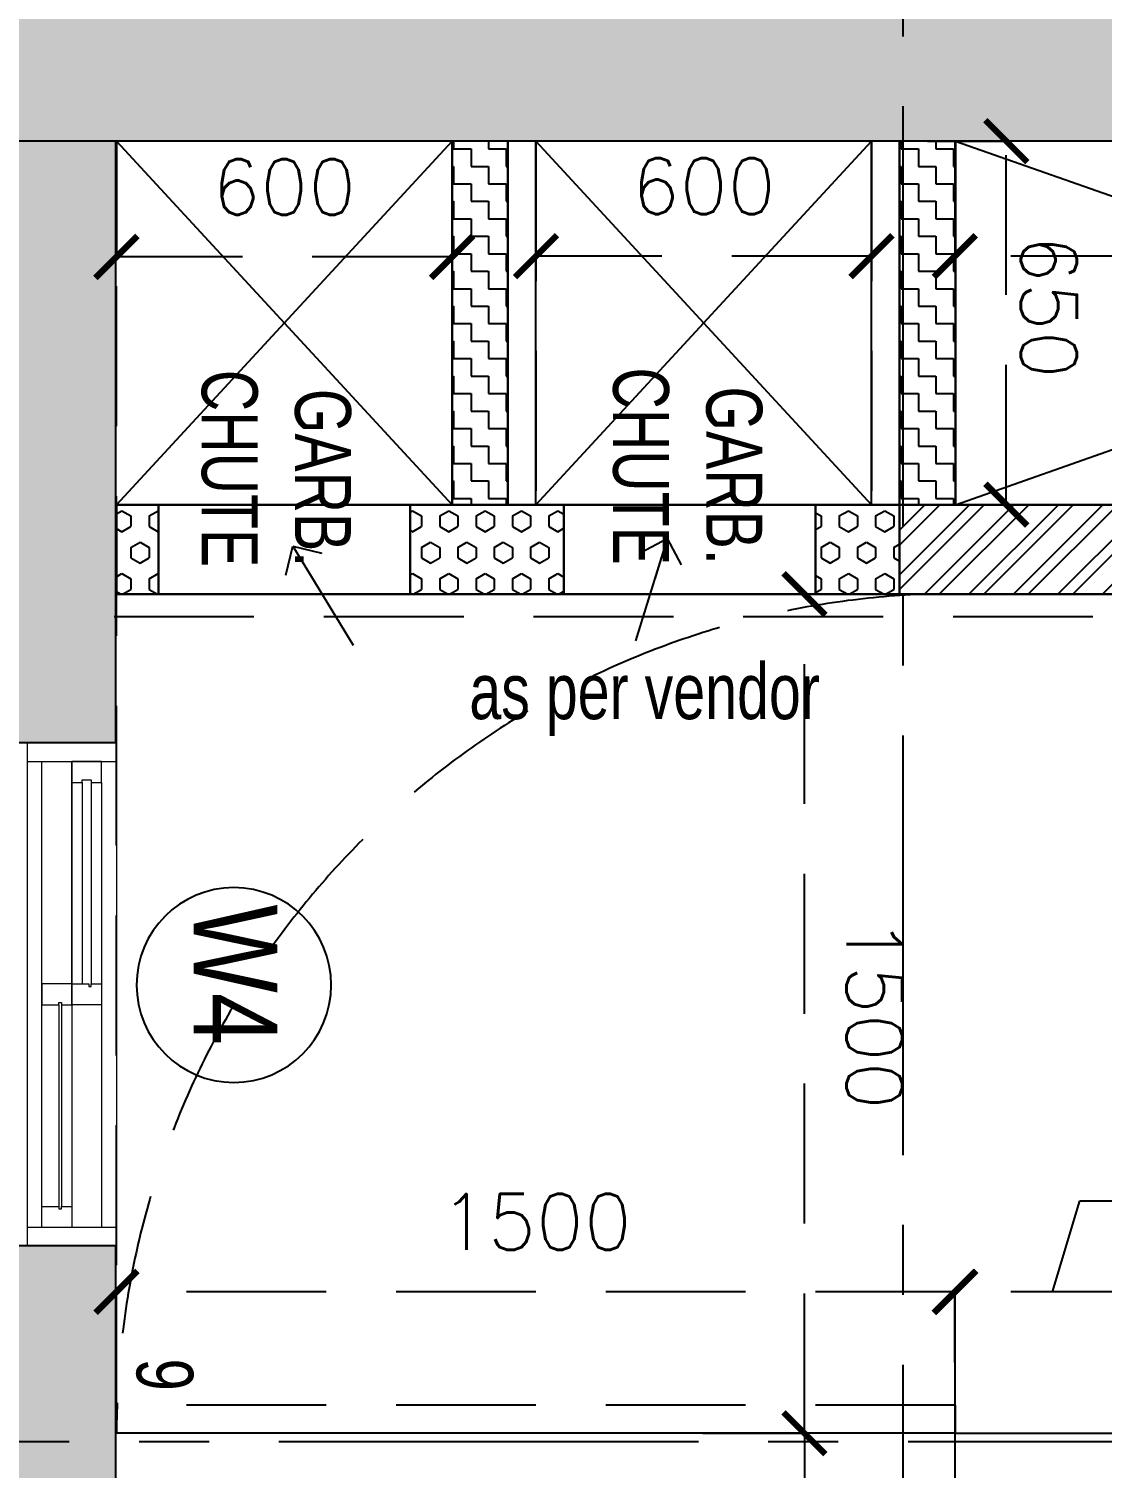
# Model space of a CAD drawing. Header units: millimetres. Extents: x -414464 to 1686, y -90036 to 108605.
# Drawn here: x -112322 to -110403, y -59077 to -56504 of the extents above; entities that cross this region are included whole.
import ezdxf
from ezdxf.enums import TextEntityAlignment as Align

# ---------------------------------------------------------------- set-up
doc = ezdxf.new("R2010")
doc.units = ezdxf.units.MM
doc.header["$LTSCALE"] = 1000
doc.header["$MEASUREMENT"] = 0
for name, pattern in [('$36$HIDDEN', [0.375, 0.25, -0.125]), ('AUDIT_D_120904163729-0', [0]), ('T8 - TYPICAL FLOOR CORE$0$T8 - TYPICAL FLOOR CORE$0$T10-TYPICAL FLOOR CORE$0$HIDDEN', [0.375, 0.25, -0.125]), ('T8 - TYPICAL FLOOR CORE$1$AUDIT_D_120904163729-0', [0]), ('T8 - TYPICAL FLOOR CORE$1$DASHED2', [0.375, 0.25, -0.125]), ('T8 - TYPICAL FLOOR CORE$1$HIDDEN', [0.375, 0.25, -0.125]), ('T8(T9 IS SIMILAR)$1$$0$HIDDEN', [0.375, 0.25, -0.125]), ('T8_REFUGE COLUMNS$1$CENTER2', [1.125, 0.75, -0.125, 0.125, -0.125])]:
    doc.linetypes.add(name, pattern=pattern)
doc.layers.get('0').update_dxf_attribs({"linetype": 'AUDIT_D_120904163729-0'})
for name, color, linetype in [('$21$A-DIMENSIONS', 2, '$36$HIDDEN'), ('a-rcc', 3, 'Continuous'), ('T8 - TYPICAL FLOOR CORE$0$STRUC DIM', 30, 'Continuous'), ('T8 - TYPICAL FLOOR CORE$0$T8 - TYPICAL FLOOR CORE$0$CUT-OUT', 49, 'Continuous'), ('T8 - TYPICAL FLOOR CORE$0$T8 - TYPICAL FLOOR CORE$0$T10-TYPICAL FLOOR CORE$0$A-SLAB SUNK-AC LEDGES', 251, 'T8 - TYPICAL FLOOR CORE$0$T8 - TYPICAL FLOOR CORE$0$T10-TYPICAL FLOOR CORE$0$HIDDEN'), ('T8 - TYPICAL FLOOR CORE$1$A-DIMENSIONS', 2, 'T8 - TYPICAL FLOOR CORE$1$HIDDEN'), ('T8 - TYPICAL FLOOR CORE$1$A-FINISHED STAIRS', 1, 'Continuous'), ('T8 - TYPICAL FLOOR CORE$1$A-HATCH -160', 251, 'T8 - TYPICAL FLOOR CORE$1$AUDIT_D_120904163729-0'), ('T8 - TYPICAL FLOOR CORE$1$A-UNFINISHED STAIRS', 30, 'T8 - TYPICAL FLOOR CORE$1$DASHED2'), ('T8 - TYPICAL FLOOR CORE$1$a-window-no', 125, 'Continuous'), ('T8 - TYPICAL FLOOR CORE$1$A_rail', 253, 'Continuous'), ('T8 - TYPICAL FLOOR CORE$1$HATCH', 8, 'Continuous'), ('T8(T9 IS SIMILAR)$1$S-BEAM', 20, 'T8(T9 IS SIMILAR)$1$$0$HIDDEN'), ('T8_REFUGE COLUMNS$1$A-CENTERLINE', 193, 'T8_REFUGE COLUMNS$1$CENTER2'), ('T8_REFUGE COLUMNS$1$A-RCC COLS', 3, 'Continuous'), ('T8_TYPICAL COLUMNS$1$A-RCC COLS', 3, 'Continuous')]:
    doc.layers.add(name, color=color, linetype=linetype)
for name, color, linetype, lineweight in [('T8 - TYPICAL FLOOR CORE$0$a-Text', 4, 'Continuous', 0), ('T8 - TYPICAL FLOOR CORE$0$T8 - TYPICAL FLOOR CORE$0$A-WALL- 160', 6, 'Continuous', 30), ('T8 - TYPICAL FLOOR CORE$0$T8 - TYPICAL FLOOR CORE$1$a-Text', 4, 'Continuous', 0), ('T8 - TYPICAL FLOOR CORE$1$A-WALL- 160', 6, 'Continuous', 30), ('T8 - TYPICAL FLOOR CORE$1$Window', 4, 'Continuous', 20), ('T8(T9 IS SIMILAR)$1$D&W', 8, 'Continuous', 25)]:
    doc.layers.add(name, color=color, linetype=linetype, lineweight=lineweight)
doc.layers.add('T8_REFUGE COLUMNS$1$COL-HATCH', color=7, linetype='Continuous', lineweight=25, true_color=0xa3a3a3)
doc.styles.add('T8 - TYPICAL FLOOR CORE$0$ARIAL ARROW', font='swisscl.ttf')
doc.styles.add('T8 - TYPICAL FLOOR CORE$0$T8 - TYPICAL FLOOR CORE$1$ARIAL ARROW', font='swisscl.ttf')
doc.styles.add('T8 - TYPICAL FLOOR CORE$1$LODHA STANDERD', font='sanss___.ttf')
doc.styles.add('T8 - TYPICAL FLOOR CORE$1$Romans 1', font='romans.shx', dxfattribs={"height": 100})
doc.dimstyles.new('T8 - TYPICAL FLOOR CORE$1$ALPINE S', dxfattribs={"dimscale": 0, "dimtxt": 100, "dimasz": 75, "dimexe": 0, "dimexo": 0, "dimgap": 75, "dimtad": 1, "dimdec": 0, "dimzin": 0, "dimdsep": 46, "dimtxsty": 'T8 - TYPICAL FLOOR CORE$1$Romans 1', "dimblk": 'T8 - TYPICAL FLOOR CORE$1$_ArchTick', "dimcen": 0.09, "dimclrd": 256, "dimclre": 256, "dimclrt": 7, "dimadec": 0, "dimazin": 0, "dimtfac": 1, "dimtdec": 0, "dimtofl": 0, "dimtmove": 1, "dimatfit": 0, "dimldrblk": 'T8 - TYPICAL FLOOR CORE$1$_Open90', "dimfxl": 1, "dimtolj": 1, "dimtzin": 0, "dimarcsym": 0})

# ---------------------------------------------------------------- blocks, each defined once
blk = doc.blocks.new('T8_REFUGE COLUMNS')
at = {"layer": 'T8_REFUGE COLUMNS$1$COL-HATCH', "linetype": 'ByBlock'}
h = blk.add_hatch(color=256, dxfattribs=at)
h.dxf.hatch_style = 1
h.paths.add_polyline_path([(1196682.1, -5715374.9), (1196932.1, -5715374.9), (1196932.1, -5719609.9), (1196682.1, -5719609.9)])
h = blk.add_hatch(color=256, dxfattribs=at)
h.dxf.hatch_style = 1
h.paths.add_polyline_path([(1198007.1, -5718974.9), (1196932.1, -5718974.9), (1196932.1, -5719224.9), (1198007.1, -5719224.9)])
h = blk.add_hatch(color=256, dxfattribs=at)
h.dxf.hatch_style = 1
h.paths.add_polyline_path([(1198907.1, -5719224.9), (1205092.1, -5719224.9), (1205092.1, -5718974.9), (1198907.1, -5718974.9)])
at = {"layer": 'T8_REFUGE COLUMNS$1$A-CENTERLINE'}
for p, q in [((1199257.1, -5728808.5), (1199257.1, -5698299.6)), ((1223494.9, -5717567.4), (1182495.9, -5717567.4))]:
    blk.add_line(p, q, dxfattribs=at)
at = {"layer": 'T8_REFUGE COLUMNS$1$A-RCC COLS', "linetype": 'ByBlock'}
for points in [[(1196682.1, -5715374.9), (1196932.1, -5715374.9), (1196932.1, -5719609.9), (1196682.1, -5719609.9)], [(1198007.1, -5718974.9), (1196932.1, -5718974.9), (1196932.1, -5719224.9), (1198007.1, -5719224.9)], [(1198907.1, -5719224.9), (1205092.1, -5719224.9), (1205092.1, -5718974.9), (1198907.1, -5718974.9)]]:
    blk.add_lwpolyline(points, close=True, dxfattribs=at)
blk = doc.blocks.new('T8_TYPICAL COLUMNS')
at = {"layer": 'T8_TYPICAL COLUMNS$1$A-RCC COLS', "linetype": 'ByBlock'}
blk.add_blockref('T8_REFUGE COLUMNS', (0, 0), dxfattribs=at)
blk = doc.blocks.new('T8 - TYPICAL FLOOR CORE$1$1500-flat-1')
at = {"layer": 'T8 - TYPICAL FLOOR CORE$1$Window', "color": 1, "lineweight": 13}
for p, q in [((1149675.6, -5694418.8), (1148842.5, -5694418.8)), ((1149240.3, -5694418.8), (1148880, -5694418.8)), ((1148880, -5694445.5), (1149675.6, -5694445.5)), ((1149307.5, -5694498.8), (1148842.5, -5694498.8)), ((1149240.3, -5694498.8), (1148880, -5694498.8)), ((1149638.1, -5694498.8), (1149277.8, -5694498.8)), ((1149277.8, -5694498.8), (1149675.6, -5694498.8)), ((1149638.1, -5694552.2), (1148842.5, -5694552.2)), ((1149675.6, -5694578.8), (1148842.5, -5694578.8))]:
    blk.add_line(p, q, dxfattribs=at)
at = {"layer": 'T8 - TYPICAL FLOOR CORE$1$Window', "color": 5, "lineweight": 13}
for p, q in [((1149240.3, -5694475.7), (1148880, -5694475.7)), ((1149240.3, -5694480.2), (1148880, -5694480.2)), ((1149638.1, -5694517.4), (1149277.8, -5694517.4)), ((1149638.1, -5694533.6), (1149277.8, -5694533.6))]:
    blk.add_line(p, q, dxfattribs=at)
at = {"layer": 'T8 - TYPICAL FLOOR CORE$1$Window', "color": 4, "lineweight": 13}
for points in [[(1148842.5, -5694418.8), (1148809.5, -5694418.8), (1148809.5, -5694578.8), (1148842.5, -5694578.8)], [(1149708.6, -5694418.8), (1149675.6, -5694418.8), (1149675.6, -5694578.8), (1149708.6, -5694578.8)], [(1148880, -5694480.2), (1148880, -5694498.8), (1148842.5, -5694498.8), (1148842.5, -5694445.5), (1148880, -5694445.5), (1148880, -5694475.7), (1148875.5, -5694475.7), (1148875.5, -5694480.2)], [(1149240.3, -5694480.2), (1149240.3, -5694498.8), (1149277.8, -5694498.8), (1149277.8, -5694445.5), (1149240.3, -5694445.5), (1149240.3, -5694475.7), (1149244.8, -5694475.7), (1149244.8, -5694480.2)], [(1149277.8, -5694533.6), (1149277.8, -5694552.2), (1149240.3, -5694552.2), (1149240.3, -5694498.8), (1149277.8, -5694498.8), (1149277.8, -5694529.1), (1149273.3, -5694529.1), (1149273.3, -5694533.6)], [(1149638.1, -5694533.6), (1149638.1, -5694552.2), (1149675.6, -5694552.2), (1149675.6, -5694498.8), (1149638.1, -5694498.8), (1149638.1, -5694517.4), (1149642.6, -5694517.4), (1149642.6, -5694533.6)]]:
    blk.add_lwpolyline(points, close=True, dxfattribs=at)
blk = doc.blocks.new('T8 - TYPICAL FLOOR CORE$1$WINDOW TAG')
at = {"layer": 'T8 - TYPICAL FLOOR CORE$1$a-window-no'}
blk.add_circle((0, 0), 174.1, dxfattribs=at)
at = {"layer": 'T8 - TYPICAL FLOOR CORE$1$a-window-no', "style": 'T8 - TYPICAL FLOOR CORE$1$LODHA STANDERD'}
blk.add_attdef('WINDOW', text='', height=150, dxfattribs=at).set_placement((11.3, 2.8), align=Align.MIDDLE_CENTER)
blk = doc.blocks.new('T8 - TYPICAL FLOOR CORE$1$_ArchTick')
at = {"color": 0, "linetype": 'ByBlock', "const_width": 0.15}
blk.add_lwpolyline([(-0.5, -0.5), (0.5, 0.5)], dxfattribs=at)
blk = doc.blocks.new('*D4655')
at = {"layer": 'T8 - TYPICAL FLOOR CORE$1$A-DIMENSIONS', "linetype": 'T8 - TYPICAL FLOOR CORE$1$HIDDEN', "lineweight": -2, "transparency": 16777216}
for p, q in [((1197742.2, -5717924.3), (1197742.2, -5717743.8)), ((1199242.2, -5717925.3), (1199242.2, -5717743.8))]:
    blk.add_line(p, q, dxfattribs=at)
at = {"layer": 'T8 - TYPICAL FLOOR CORE$1$A-DIMENSIONS', "lineweight": -2, "transparency": 16777216}
blk.add_line((1199242.2, -5717743.8), (1197742.2, -5717743.8), dxfattribs=at)
at = {"layer": 'T8 - TYPICAL FLOOR CORE$1$A-DIMENSIONS', "linetype": 'ByBlock', "lineweight": -2, "transparency": 16777216, "xscale": 75, "yscale": 75, "zscale": 75, "rotation": 180}
blk.add_blockref('T8 - TYPICAL FLOOR CORE$1$_ArchTick', (1197742.2, -5717743.8), dxfattribs=at)
at = {"layer": 'T8 - TYPICAL FLOOR CORE$1$A-DIMENSIONS', "linetype": 'ByBlock', "lineweight": -2, "transparency": 16777216, "xscale": 75, "yscale": 75, "zscale": 75}
blk.add_blockref('T8 - TYPICAL FLOOR CORE$1$_ArchTick', (1199242.2, -5717743.8), dxfattribs=at)
at = {"layer": 'T8 - TYPICAL FLOOR CORE$1$A-DIMENSIONS', "color": 7, "linetype": 'ByBlock', "transparency": 16777216, "insert": (1198492.2, -5717618.8), "char_height": 100, "attachment_point": 5, "style": 'T8 - TYPICAL FLOOR CORE$1$Romans 1'}
blk.add_mtext('\\A1;1500', dxfattribs=at)
blk = doc.blocks.new('T8 - TYPICAL FLOOR CORE$1$_Open90')
at = {"color": 0, "linetype": 'ByBlock', "lineweight": -2}
for p, q in [((-0.5, 0.5), (0, 0)), ((0, 0), (-1, 0)), ((0, 0), (-0.5, -0.5))]:
    blk.add_line(p, q, dxfattribs=at)
blk = doc.blocks.new('*D4670')
at = {"layer": 'T8 - TYPICAL FLOOR CORE$1$A-DIMENSIONS', "linetype": 'T8 - TYPICAL FLOOR CORE$1$HIDDEN', "lineweight": -2, "transparency": 16777216}
for p, q in [((1199242.2, -5717841.6), (1199242.2, -5717743.8)), ((1201242.2, -5717841.6), (1201242.2, -5717743.8))]:
    blk.add_line(p, q, dxfattribs=at)
at = {"layer": 'T8 - TYPICAL FLOOR CORE$1$A-DIMENSIONS', "lineweight": -2, "transparency": 16777216}
blk.add_line((1199242.2, -5717743.8), (1201242.2, -5717743.8), dxfattribs=at)
at = {"layer": 'T8 - TYPICAL FLOOR CORE$1$A-DIMENSIONS', "linetype": 'ByBlock', "lineweight": -2, "transparency": 16777216, "xscale": 75, "yscale": 75, "zscale": 75, "rotation": 180}
blk.add_blockref('T8 - TYPICAL FLOOR CORE$1$_ArchTick', (1199242.2, -5717743.8), dxfattribs=at)
at = {"layer": 'T8 - TYPICAL FLOOR CORE$1$A-DIMENSIONS', "linetype": 'ByBlock', "lineweight": -2, "transparency": 16777216, "xscale": 75, "yscale": 75, "zscale": 75}
blk.add_blockref('T8 - TYPICAL FLOOR CORE$1$_ArchTick', (1201242.2, -5717743.8), dxfattribs=at)
at = {"layer": 'T8 - TYPICAL FLOOR CORE$1$A-DIMENSIONS', "color": 7, "linetype": 'ByBlock', "transparency": 16777216, "insert": (1200242.2, -5717727.2), "char_height": 100, "attachment_point": 5, "style": 'T8 - TYPICAL FLOOR CORE$1$Romans 1'}
blk.add_mtext('\\A1;2000\\P9 EQ RISERS', dxfattribs=at)
blk = doc.blocks.new('*D4627')
at = {"layer": 'T8 - TYPICAL FLOOR CORE$1$A-DIMENSIONS', "linetype": 'T8 - TYPICAL FLOOR CORE$1$HIDDEN', "lineweight": -2, "transparency": 16777216}
for p, q in [((1199242.2, -5717474), (1198989.4, -5717474)), ((1199242.2, -5718974), (1198989.4, -5718974))]:
    blk.add_line(p, q, dxfattribs=at)
at = {"layer": 'T8 - TYPICAL FLOOR CORE$1$A-DIMENSIONS', "lineweight": -2, "transparency": 16777216}
blk.add_line((1198989.4, -5717474), (1198989.4, -5718974), dxfattribs=at)
at = {"layer": 'T8 - TYPICAL FLOOR CORE$1$A-DIMENSIONS', "linetype": 'ByBlock', "lineweight": -2, "transparency": 16777216, "xscale": 75, "yscale": 75, "zscale": 75}
for p, rotation in [((1198989.4, -5717474), 90), ((1198989.4, -5718974), 270)]:
    blk.add_blockref('T8 - TYPICAL FLOOR CORE$1$_ArchTick', p, dxfattribs=dict(at, rotation=rotation))
at = {"layer": 'T8 - TYPICAL FLOOR CORE$1$A-DIMENSIONS', "color": 7, "linetype": 'ByBlock', "transparency": 16777216, "insert": (1198864.4, -5718224), "char_height": 100, "attachment_point": 5, "rotation": 90, "style": 'T8 - TYPICAL FLOOR CORE$1$Romans 1'}
blk.add_mtext('\\A1;1500', dxfattribs=at)
blk = doc.blocks.new('*D4628')
at = {"layer": 'T8 - TYPICAL FLOOR CORE$1$A-DIMENSIONS', "lineweight": -2, "transparency": 16777216}
for p, q in [((1198826.9, -5717251.3), (1198826.9, -5716844.1)), ((1198989.4, -5717125), (1198989.4, -5717050)), ((1198989.4, -5717125), (1198989.4, -5717475)), ((1198989.4, -5717300), (1198826.9, -5717251.3)), ((1198989.4, -5717475), (1198989.4, -5717550))]:
    blk.add_line(p, q, dxfattribs=at)
at = {"layer": 'T8 - TYPICAL FLOOR CORE$1$A-DIMENSIONS', "linetype": 'T8 - TYPICAL FLOOR CORE$1$HIDDEN', "lineweight": -2, "transparency": 16777216}
for p, q in [((1199140.8, -5717125), (1198989.4, -5717125)), ((1199115.8, -5717475), (1198989.4, -5717475))]:
    blk.add_line(p, q, dxfattribs=at)
at = {"layer": 'T8 - TYPICAL FLOOR CORE$1$A-DIMENSIONS', "linetype": 'ByBlock', "lineweight": -2, "transparency": 16777216, "xscale": 75, "yscale": 75, "zscale": 75}
for p, rotation in [((1198989.4, -5717125), 270), ((1198989.4, -5717475), 90)]:
    blk.add_blockref('T8 - TYPICAL FLOOR CORE$1$_ArchTick', p, dxfattribs=dict(at, rotation=rotation))
at = {"layer": 'T8 - TYPICAL FLOOR CORE$1$A-DIMENSIONS', "color": 7, "linetype": 'ByBlock', "transparency": 16777216, "insert": (1198701.9, -5717047.7), "char_height": 100, "attachment_point": 5, "rotation": 90, "style": 'T8 - TYPICAL FLOOR CORE$1$Romans 1'}
blk.add_mtext('\\A1;350', dxfattribs=at)
blk = doc.blocks.new('*D4621')
at = {"layer": 'T8 - TYPICAL FLOOR CORE$1$A-DIMENSIONS', "linetype": 'T8 - TYPICAL FLOOR CORE$1$HIDDEN', "lineweight": -2, "transparency": 16777216}
for p, q in [((1196932.3, -5717523.9), (1196932.3, -5717382.8)), ((1197582.2, -5717523.9), (1197582.2, -5717382.8))]:
    blk.add_line(p, q, dxfattribs=at)
at = {"layer": 'T8 - TYPICAL FLOOR CORE$1$A-DIMENSIONS', "lineweight": -2, "transparency": 16777216}
blk.add_line((1197582.2, -5717382.8), (1196932.3, -5717382.8), dxfattribs=at)
at = {"layer": 'T8 - TYPICAL FLOOR CORE$1$A-DIMENSIONS', "linetype": 'ByBlock', "lineweight": -2, "transparency": 16777216, "xscale": 75, "yscale": 75, "zscale": 75, "rotation": 180}
blk.add_blockref('T8 - TYPICAL FLOOR CORE$1$_ArchTick', (1196932.3, -5717382.8), dxfattribs=at)
at = {"layer": 'T8 - TYPICAL FLOOR CORE$1$A-DIMENSIONS', "linetype": 'ByBlock', "lineweight": -2, "transparency": 16777216, "xscale": 75, "yscale": 75, "zscale": 75}
blk.add_blockref('T8 - TYPICAL FLOOR CORE$1$_ArchTick', (1197582.2, -5717382.8), dxfattribs=at)
at = {"layer": 'T8 - TYPICAL FLOOR CORE$1$A-DIMENSIONS', "color": 7, "linetype": 'ByBlock', "transparency": 16777216, "insert": (1197228.2, -5717306.7), "char_height": 100, "attachment_point": 5, "style": 'T8 - TYPICAL FLOOR CORE$1$Romans 1'}
blk.add_mtext('\\A1;650', dxfattribs=at)
blk = doc.blocks.new('*D4646')
at = {"layer": 'T8 - TYPICAL FLOOR CORE$1$A-DIMENSIONS', "linetype": 'T8 - TYPICAL FLOOR CORE$1$HIDDEN', "lineweight": -2, "transparency": 16777216}
for p, q in [((1196933, -5718373.9), (1197139.2, -5718373.9)), ((1196933, -5718974.2), (1197139.2, -5718974.2))]:
    blk.add_line(p, q, dxfattribs=at)
at = {"layer": 'T8 - TYPICAL FLOOR CORE$1$A-DIMENSIONS', "lineweight": -2, "transparency": 16777216}
blk.add_line((1197139.2, -5718373.9), (1197139.2, -5718974.2), dxfattribs=at)
at = {"layer": 'T8 - TYPICAL FLOOR CORE$1$A-DIMENSIONS', "linetype": 'ByBlock', "lineweight": -2, "transparency": 16777216, "xscale": 75, "yscale": 75, "zscale": 75}
for p, rotation in [((1197139.2, -5718373.9), 90), ((1197139.2, -5718974.2), 270)]:
    blk.add_blockref('T8 - TYPICAL FLOOR CORE$1$_ArchTick', p, dxfattribs=dict(at, rotation=rotation))
at = {"layer": 'T8 - TYPICAL FLOOR CORE$1$A-DIMENSIONS', "color": 7, "linetype": 'ByBlock', "transparency": 16777216, "insert": (1197014.2, -5718674.1), "char_height": 100, "attachment_point": 5, "rotation": 90, "style": 'T8 - TYPICAL FLOOR CORE$1$Romans 1'}
blk.add_mtext('\\A1;600', dxfattribs=at)
blk = doc.blocks.new('*D4647')
at = {"layer": 'T8 - TYPICAL FLOOR CORE$1$A-DIMENSIONS', "linetype": 'T8 - TYPICAL FLOOR CORE$1$HIDDEN', "lineweight": -2, "transparency": 16777216}
for p, q in [((1196933, -5715624.9), (1197137.9, -5715624.9)), ((1196933, -5717474.9), (1197137.9, -5717474.9))]:
    blk.add_line(p, q, dxfattribs=at)
at = {"layer": 'T8 - TYPICAL FLOOR CORE$1$A-DIMENSIONS', "lineweight": -2, "transparency": 16777216}
blk.add_line((1197137.9, -5715624.9), (1197137.9, -5717474.9), dxfattribs=at)
at = {"layer": 'T8 - TYPICAL FLOOR CORE$1$A-DIMENSIONS', "linetype": 'ByBlock', "lineweight": -2, "transparency": 16777216, "xscale": 75, "yscale": 75, "zscale": 75}
for p, rotation in [((1197137.9, -5715624.9), 90), ((1197137.9, -5717474.9), 270)]:
    blk.add_blockref('T8 - TYPICAL FLOOR CORE$1$_ArchTick', p, dxfattribs=dict(at, rotation=rotation))
at = {"layer": 'T8 - TYPICAL FLOOR CORE$1$A-DIMENSIONS', "color": 7, "linetype": 'ByBlock', "transparency": 16777216, "insert": (1197012.9, -5716549.9), "char_height": 100, "attachment_point": 5, "rotation": 90, "style": 'T8 - TYPICAL FLOOR CORE$1$Romans 1'}
blk.add_mtext('\\A1;1850', dxfattribs=at)
blk = doc.blocks.new('*D4648')
at = {"layer": 'T8 - TYPICAL FLOOR CORE$1$A-DIMENSIONS', "linetype": 'T8 - TYPICAL FLOOR CORE$1$HIDDEN', "lineweight": -2, "transparency": 16777216}
for p, q in [((1196933, -5717623.9), (1197137.9, -5717623.9)), ((1196933, -5718223.9), (1197137.9, -5718223.9))]:
    blk.add_line(p, q, dxfattribs=at)
at = {"layer": 'T8 - TYPICAL FLOOR CORE$1$A-DIMENSIONS', "lineweight": -2, "transparency": 16777216}
blk.add_line((1197137.9, -5717623.9), (1197137.9, -5718223.9), dxfattribs=at)
at = {"layer": 'T8 - TYPICAL FLOOR CORE$1$A-DIMENSIONS', "linetype": 'ByBlock', "lineweight": -2, "transparency": 16777216, "xscale": 75, "yscale": 75, "zscale": 75}
for p, rotation in [((1197137.9, -5717623.9), 90), ((1197137.9, -5718223.9), 270)]:
    blk.add_blockref('T8 - TYPICAL FLOOR CORE$1$_ArchTick', p, dxfattribs=dict(at, rotation=rotation))
at = {"layer": 'T8 - TYPICAL FLOOR CORE$1$A-DIMENSIONS', "color": 7, "linetype": 'ByBlock', "transparency": 16777216, "insert": (1197012.9, -5717923.9), "char_height": 100, "attachment_point": 5, "rotation": 90, "style": 'T8 - TYPICAL FLOOR CORE$1$Romans 1'}
blk.add_mtext('\\A1;600', dxfattribs=at)
blk = doc.blocks.new('T8 - TYPICAL FLOOR CORE')
at = {"layer": 'T8 - TYPICAL FLOOR CORE$0$T8 - TYPICAL FLOOR CORE$0$T10-TYPICAL FLOOR CORE$0$A-SLAB SUNK-AC LEDGES', "linetype": 'ByBlock'}
h = blk.add_hatch(dxfattribs=at)
h.set_pattern_fill('ANSI32', color=256, scale=150)
h.set_pattern_definition([(135, (1196133.07, -5692975.044), (-39.77476, -39.77476), []), (135, (1196133.07, -5692948.53), (-39.77476, -39.77476), [])])
h.paths.add_polyline_path([(1197742.2, -5717573.9), (1197742.2, -5715624.9), (1197582.2, -5715624.9), (1197582.2, -5717573.9)])
h.paths.add_polyline_path([(1197742.2, -5717573.9), (1197582.2, -5717573.9), (1197582.2, -5717573.9), (1197742.2, -5717573.9)])
h.paths.add_polyline_path([(1197582.2, -5717573.9), (1197742.2, -5717573.9), (1197742.2, -5717573.9), (1197582.2, -5717573.9)])
h.paths.add_polyline_path([(1197700.4, -5717573.9), (1197742.2, -5717573.9)], flags=16)
h = blk.add_hatch(dxfattribs=at)
h.set_pattern_fill('HEX', color=256, scale=150)
h.paths.add_polyline_path([(1197582.2, -5717573.9), (1197742.2, -5717573.9), (1197742.2, -5717723.9), (1197582.2, -5717723.9)])
h.paths.add_polyline_path([(1197582.2, -5718173.9), (1197742.2, -5718173.9), (1197742.2, -5718448.9), (1197582.2, -5718448.9)])
h.paths.add_polyline_path([(1197582.2, -5718898.9), (1197742.2, -5718898.9), (1197742.2, -5718974.9), (1197582.2, -5718974.9)])
at = {"layer": 'T8 - TYPICAL FLOOR CORE$1$A-HATCH -160', "linetype": 'ByBlock'}
h = blk.add_hatch(dxfattribs=at)
h.set_pattern_fill('ZIGZAG', color=256, scale=250)
h.set_pattern_definition([(9e-15, (5e-08, 50), (31.25, 31.25), [31.25, -31.25]), (90, (31.25, 50), (-31.25, 31.25), [31.25, -31.25])])
h.paths.add_polyline_path([(1196932.3, -5717473.9), (1197582.2, -5717473.9), (1197582.2, -5717573.9), (1196932.3, -5717573.9)])
h = blk.add_hatch(dxfattribs=at)
h.set_pattern_fill('ZIGZAG', color=256, scale=250)
h.set_pattern_definition([(9e-15, (7e-09, 9e-10), (31.25, 31.25), [31.25, -31.25]), (90, (31.25, 9e-10), (-31.25, 31.25), [31.25, -31.25])])
h.paths.add_polyline_path([(1196932.3, -5718273.9), (1197582.2, -5718273.9), (1197582.2, -5718373.9), (1196932.1, -5718373.9)])
at = {"layer": 'T8 - TYPICAL FLOOR CORE$0$STRUC DIM'}
for p, q in [((1197582.2, -5717723.9), (1197742.2, -5717723.9)), ((1197582.2, -5718173.9), (1197742.2, -5718173.9))]:
    blk.add_line(p, q, dxfattribs=at)
at = {"layer": 'T8 - TYPICAL FLOOR CORE$0$T8 - TYPICAL FLOOR CORE$0$A-WALL- 160', "linetype": 'ByBlock'}
for p, q in [((1197582.2, -5717723.9), (1197582.2, -5715623.1)), ((1197742.2, -5717723.9), (1197742.2, -5715623.1)), ((1197582.2, -5717473.9), (1196932.3, -5717473.9)), ((1197582.2, -5717473.9), (1196932.3, -5717473.9)), ((1197582.2, -5717573.9), (1196932.3, -5717573.9)), ((1197582.2, -5717573.9), (1197742.2, -5717573.9, -0.4)), ((1197582.2, -5718273.9), (1196932.3, -5718273.9)), ((1197582.2, -5718373.9), (1197582.2, -5718273.9)), ((1197582.2, -5718373.9), (1196932.3, -5718373.9)), ((1197582.2, -5718373.9), (1196932.3, -5718373.9))]:
    blk.add_line(p, q, dxfattribs=at)
for points in [[(1197742.2, -5718973.9), (1197582.2, -5718973.9), (1197582.2, -5717723.9), (1197742.2, -5717723.9)], [(1197582.2, -5718173.9), (1197742.2, -5718173.9), (1197742.2, -5717723.9), (1197582.2, -5717723.9)], [(1197582.2, -5718898.9), (1197742.2, -5718898.9), (1197742.2, -5718448.9), (1197582.2, -5718448.9)]]:
    blk.add_lwpolyline(points, close=True, dxfattribs=at)
at = {"layer": 'T8 - TYPICAL FLOOR CORE$0$T8 - TYPICAL FLOOR CORE$0$CUT-OUT'}
for p, q in [((1197582.2, -5717473.9), (1196932.3, -5715623.1)), ((1196932.3, -5717473.9), (1197582.2, -5715623.1)), ((1197582.2, -5717623.9), (1196932.3, -5717623.9)), ((1197582.2, -5718223.9), (1196932.3, -5717623.9)), ((1196932.3, -5718223.9), (1197582.2, -5717623.9)), ((1197582.2, -5718223.9), (1196932.3, -5717623.9)), ((1196932.3, -5718223.9), (1197582.2, -5717623.9)), ((1197582.2, -5718223.9), (1196932.3, -5718223.9)), ((1197582.2, -5718973.9), (1196932.3, -5718373.9)), ((1196932.3, -5718974.1), (1197582.2, -5718373.9)), ((1197582.2, -5718973.9), (1196932.3, -5718373.9)), ((1196932.3, -5718974.1), (1197582.2, -5718373.9))]:
    blk.add_line(p, q, dxfattribs=at)
at = {"layer": 'T8 - TYPICAL FLOOR CORE$1$A-FINISHED STAIRS'}
blk.add_line((1199242.2, -5717474), (1199242.2, -5718974), dxfattribs=at)
at = {"layer": 'T8 - TYPICAL FLOOR CORE$1$A-UNFINISHED STAIRS', "linetype": 'T8 - TYPICAL FLOOR CORE$1$HIDDEN'}
for q in [(1199192.2, -5718974), (1199242.2, -5717474)]:
    blk.add_line((1199192.2, -5717474), q, dxfattribs=at)
at = {"layer": 'T8 - TYPICAL FLOOR CORE$1$A_rail'}
blk.add_lwpolyline([(1199242.2, -5717125), (1201242.2, -5717125), (1201242.2, -5717474), (1199242.2, -5717474)], close=True, dxfattribs=at)
at = {"layer": 'T8 - TYPICAL FLOOR CORE$1$HATCH', "linetype": 'T8 - TYPICAL FLOOR CORE$1$HIDDEN'}
blk.add_arc((1199242.9, -5717472.1), 1501.7, 182.0704, 269.9715, dxfattribs=at)
at = {"layer": 'T8 - TYPICAL FLOOR CORE$1$A-WALL- 160', "rotation": 180}
blk.add_blockref('T8 - TYPICAL FLOOR CORE$1$1500-flat-1', (2347716.7, -11413552.8), dxfattribs=at)
at = {"layer": 'T8 - TYPICAL FLOOR CORE$1$a-window-no'}
ref = blk.add_blockref('T8 - TYPICAL FLOOR CORE$1$WINDOW TAG', (1198440.9, -5718764), dxfattribs=dict(at, xscale=-1))
ref.add_attrib('WINDOW', 'W4', dxfattribs={"height": 150, "style": 'T8 - TYPICAL FLOOR CORE$1$LODHA STANDERD', "width": 0.8}).set_placement((1198422.5, -5718761.2), align=Align.MIDDLE_CENTER)
at = {"layer": 'T8 - TYPICAL FLOOR CORE$0$a-Text', "linetype": 'ByBlock', "style": 'T8 - TYPICAL FLOOR CORE$0$ARIAL ARROW'}
blk.add_text('9', height=101.2, dxfattribs=at).set_placement((1199108.7, -5718938))
at = {"layer": 'T8 - TYPICAL FLOOR CORE$0$T8 - TYPICAL FLOOR CORE$1$a-Text', "linetype": 'ByBlock', "insert": (1197995.7, -5717716.2, 0.6), "char_height": 100, "width": 1179.938, "attachment_point": 9, "rotation": 90, "style": 'T8 - TYPICAL FLOOR CORE$0$T8 - TYPICAL FLOOR CORE$1$ARIAL ARROW'}
blk.add_mtext('as per vendor', dxfattribs=at)
at = {"layer": 'T8 - TYPICAL FLOOR CORE$0$T8 - TYPICAL FLOOR CORE$1$a-Text', "linetype": 'ByBlock', "char_height": 100, "width": 616.956, "attachment_point": 9, "style": 'T8 - TYPICAL FLOOR CORE$0$T8 - TYPICAL FLOOR CORE$1$ARIAL ARROW'}
for insert in [(1197689.7, -5718087.4), (1197693.9, -5718822.9)]:
    blk.add_mtext('GARB.\\PCHUTE', dxfattribs=dict(at, insert=insert))
at = {"layer": 'T8 - TYPICAL FLOOR CORE$1$A-DIMENSIONS', "linetype": 'ByBlock'}
for base, p1, p2, override, picture, middle in [((1197137.9, -5717474.9), (1196933, -5715624.9), (1196933, -5717474.9), {"dimscale": 1, "dimtxt": 200, "dimfxl": 5, "dimarcsym": 1}, '*D4647', (1197012.9, -5716549.9)), ((1198989.4, -5717475), (1199140.8, -5717125), (1199115.8, -5717475), {"dimscale": 1, "dimfxl": 5, "dimarcsym": 1}, '*D4628', (1198701.9, -5717176.3)), ((1198989.4, -5718974), (1199242.2, -5717474), (1199242.2, -5718974), {"dimscale": 1, "dimfxl": 5, "dimarcsym": 1}, '*D4627', (1198864.4, -5718224)), ((1197137.9, -5718223.9), (1196933, -5717623.9), (1196933, -5718223.9, 0), {"dimscale": 1, "dimtxt": 200, "dimfxl": 5, "dimarcsym": 1}, '*D4648', (1197012.9, -5717923.9)), ((1197139.2, -5718974.2), (1196933, -5718373.9), (1196933, -5718974.2, -0.1), {"dimscale": 1, "dimtxt": 200, "dimfxl": 5, "dimarcsym": 1}, '*D4646', (1197014.2, -5718674.1))]:
    dim = blk.add_linear_dim(base=base, p1=p1, p2=p2, angle=90, dimstyle='T8 - TYPICAL FLOOR CORE$1$ALPINE S', override=override, dxfattribs=at)
    dim.commit()
    dim.dimension.update_dxf_attribs({"geometry": picture, "text_midpoint": middle})
dim = blk.add_linear_dim(base=(1196932.3, -5717382.8), p1=(1197582.2, -5717523.9), p2=(1196932.3, -5717523.9), dimstyle='T8 - TYPICAL FLOOR CORE$1$ALPINE S', override={"dimscale": 1, "dimtxt": 200, "dimfxl": 5, "dimarcsym": 1}, dxfattribs=at)
dim.commit()
dim.dimension.update_dxf_attribs({"geometry": '*D4621', "text_midpoint": (1197228.2, -5717431.7), "dimtype": 128})
dim = blk.add_linear_dim(base=(1201242.2, -5717743.8), p1=(1199242.2, -5717841.6), p2=(1201242.2, -5717841.6), text='<>\\P9 EQ RISERS', dimstyle='T8 - TYPICAL FLOOR CORE$1$ALPINE S', override={"dimscale": 1, "dimfxl": 5, "dimarcsym": 1}, dxfattribs=at)
dim.commit()
dim.dimension.update_dxf_attribs({"geometry": '*D4670', "text_midpoint": (1200242.2, -5717940.3), "dimtype": 128})
dim = blk.add_linear_dim(base=(1197742.2, -5717743.8), p1=(1199242.2, -5717925.3), p2=(1197742.2, -5717924.3), dimstyle='T8 - TYPICAL FLOOR CORE$1$ALPINE S', override={"dimscale": 1, "dimfxl": 5, "dimarcsym": 1}, dxfattribs=at)
dim.commit()
dim.dimension.update_dxf_attribs({"geometry": '*D4655', "text_midpoint": (1198492.2, -5717618.8)})
for points in [[(1197642.8, -5717989.3), (1197825.6, -5718045.7)], [(1197656.6, -5718658.6), (1197833.1, -5718550.7)]]:
    blk.add_leader(points, dimstyle='T8 - TYPICAL FLOOR CORE$1$ALPINE S', override={"dimscale": 1, "dimfxl": 5, "dimarcsym": 1}, dxfattribs=at)
blk = doc.blocks.new('T8(T9 IS SIMILAR)')
at = {"layer": 'T8(T9 IS SIMILAR)$1$D&W', "linetype": 'ByBlock'}
blk.add_blockref('T8 - TYPICAL FLOOR CORE', (0, 0), dxfattribs=at)
at = {"layer": 'T8(T9 IS SIMILAR)$1$S-BEAM'}
for p, q in [((1197582.2, -5718973.9), (1197582.2, -5715626.4, -0.1)), ((1197782.2, -5718978.1, 0), (1197782.2, -5715626.4, -0.1)), ((1196932.3, -5717473.9), (1197582.2, -5717474, 0.4)), ((1196932.3, -5717623.9), (1197582.2, -5717624, 0.4)), ((1196932.3, -5718223.9), (1197582.2, -5718224, 0.4)), ((1196932.3, -5718373.9), (1197582.2, -5718374, 0.4)), ((1198941.7, -5718974.2, 0), (1196931.8, -5718974.2, -0.1))]:
    blk.add_line(p, q, dxfattribs=at)
at = {"layer": 'T8(T9 IS SIMILAR)$1$D&W', "linetype": 'ByBlock'}
blk.add_blockref('T8_TYPICAL COLUMNS', (0, 0), dxfattribs=at)
blk = doc.blocks.new('A$C48506478')
at = {"layer": '$21$A-DIMENSIONS', "linetype": 'ByBlock'}
blk.add_blockref('T8(T9 IS SIMILAR)', (-1195542.6, 5727884.6), dxfattribs=at)

msp = doc.modelspace()

# ---------------------------------------------------------------- block references
at = {"layer": 'a-rcc', "linetype": 'ByBlock', "rotation": 270}
msp.add_blockref('A$C48506478', (-121076, -55315.3, 0), dxfattribs=at)

doc.saveas('drawing.dxf')
